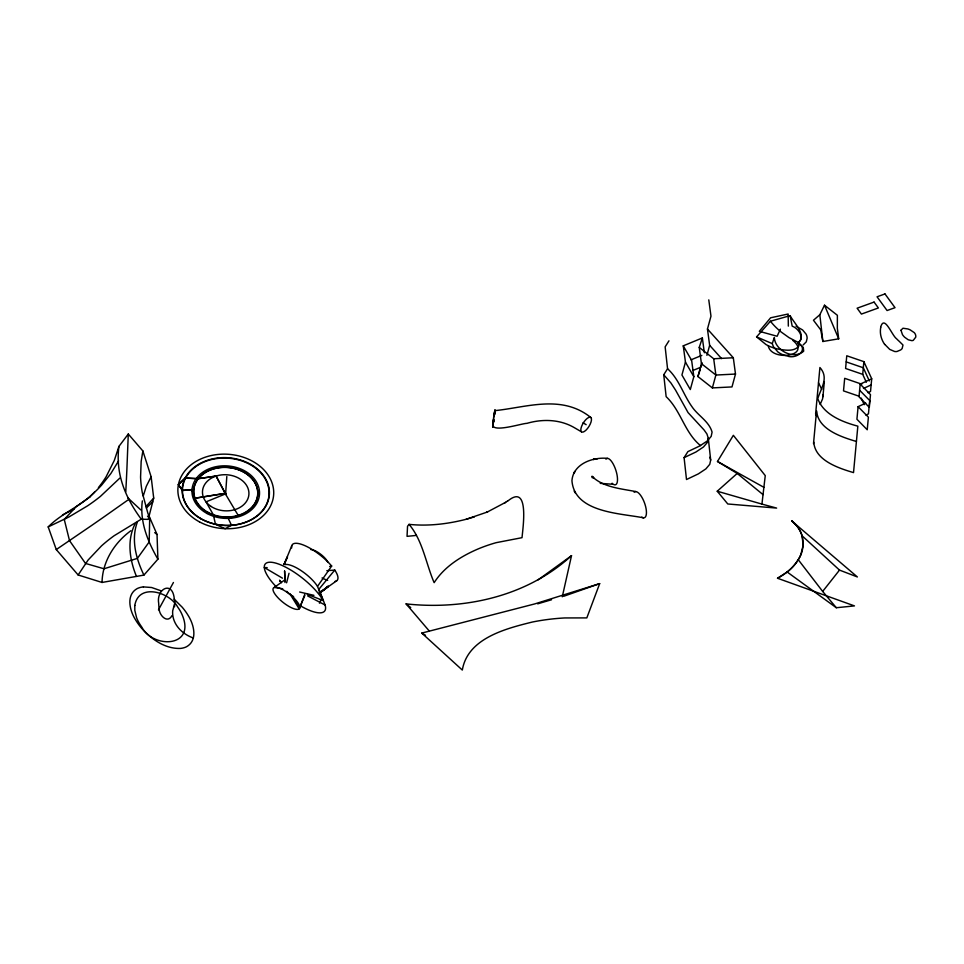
<?xml version="1.0" encoding="UTF-8"?>
<svg xmlns="http://www.w3.org/2000/svg" width="964" height="964" viewBox="0 0 964 964"><rect width="100%" height="100%" fill="white"/><g stroke="black" fill="none" stroke-linecap="round" stroke-linejoin="round"><path stroke-width="1.45" d="M141.25 519.198C125.224 497.436 115.331 473.746 118.934 446.404L128.284 434.029L142.865 450.947L151.131 476.746L153.71 498.087L148.215 519.379L141.25 519.198L114.162 535.719A91.58 39.09 -24.7 0 0 101.473 545.913L88.098 560.048L78.132 574.978L102.039 582.449L143.913 575.098L157.903 559.18L157.024 534.478L147.89 513.33L142.286 492.628A96.581 70.758 61 0 1 140.575 477.144L141.154 461.527L142.865 450.947M492.761 425.1C493.303 432.788 522.548 423.22 526.934 423.353C542.696 418.75 560.253 419.292 574.616 427.823L581.413 431.788M495.014 410.628C526.681 407.374 561.687 394.095 590.884 417.545A8.58 3.326 -58.1 0 1 585.907 430.245A8.58 3.326 -58.1 0 1 581.654 426.209A8.58 3.326 -58.1 0 1 590.884 417.545M592.113 477.626L592.089 476.192L593.704 478.192L592.402 476.746C603.585 487.374 621.178 488.712 635.915 491.592M492.676 426.353L492.7 426.992L493.098 425.534M128.284 434.029L126.886 469.456A140.816 6.856 -87.9 0 1 126.007 487.471L125.778 491.797M494.628 414.749L494.966 410.013L494.074 414.592M174.568 606.718L174.701 603.488A25.908 20.328 -78.9 0 0 174.267 598.644C172.411 580.147 156.108 589.028 158.698 603.344A25.908 20.328 -78.9 0 0 159.132 608.188C158.698 614.803 167.423 624.371 172.014 615.562M492.7 426.064L493.411 419.376M494.99 410.965L494.93 411.845M225.576 494.472L226.817 476.493M102.039 582.449C102.377 561.699 114.379 542.756 130.839 530.754M822.943 394.601L822.593 398.879L820.123 404.446M813.508 443.609L816.4 412.484M822.919 396.843L824.341 381.539M858.093 406.675L856.924 419.244L867.226 429.763L868.395 417.183L858.093 406.675L865.768 403.109M860.189 384.13L859.008 396.831L869.311 407.338L870.492 394.638L860.189 384.13L871.709 378.78L863.877 361.645L846.766 355.776L845.597 368.477L862.708 374.345L866.311 382.25M862.708 374.345L863.877 361.645M869.612 401.325L868.444 413.905L865.889 415.086M871.709 378.78L870.528 391.48L867.962 392.673M492.809 424.69L492.99 422.847M142.347 500.894C139.551 521.512 147.781 541.66 157.903 559.18M494.833 412.893L494.689 414.183M816.689 411.05C817.858 429.281 841.439 437.041 856.418 441.476M813.797 442.175C814.966 460.406 838.547 468.167 853.526 472.601L857.84 426.16C842.572 422.063 823.545 414.701 817.785 398.662C820.786 388.504 829.281 377.816 819.918 367.525L815.616 413.966L816.93 416.569M493.062 422.28L493.182 421.148M737.195 473.445L717.24 491.218L727.784 503.979L776.635 508.088L761.934 504.1L765.259 475.626L733.351 435.318L717.481 461.479L737.195 473.445L763.042 494.628M493.267 420.485L494.303 413.146M493.568 418.159L493.652 417.557M494.038 419.473L493.604 422.437M493.821 416.364L493.99 415.219M493.725 421.678L493.845 420.87M494.387 412.664L494.966 410.013M143.431 586.907A16.545 11.315 13 0 0 137.045 588.667C125.657 595.162 129.839 610.983 135.635 619.985A75.493 51.646 13 0 0 141.575 628.191C151.336 639.144 164.989 648.941 180.292 648.435A16.545 11.315 13 0 0 186.679 646.663C198.066 640.18 193.885 624.359 188.088 615.357A75.493 51.646 13 0 0 182.148 607.151L174.074 599.198M880.626 327.278C884.289 313.987 891.905 335.58 896.556 338.738A37.813 27.57 5.3 0 0 898.99 341.087L902.991 345.016L902.135 348.546A10.7 7.796 5.3 0 1 900.641 349.956L897.002 351.486A5.965 4.35 5.3 0 1 894.616 351.486L889.736 349.402L884.807 344.425M493.122 425.389L492.749 426.98M708.275 438.15L707.359 442.428L703.479 446.983L695.948 451.996L684.091 457.635L686.501 479.518L698.358 473.878L705.889 468.878L709.757 464.311L710.685 460.033L708.275 438.15L706.949 434.017L704.057 429.944L688.067 412.604L675.583 390.155L670.908 382.961L663.738 374.779L667.558 368.742L665.148 346.859L668.956 340.822M562.277 596.788L571.519 555.662L538.189 579.822M286.597 582.81L289.019 573.267M143.238 495.99L146.311 486.302L151.131 476.746M683.259 345.835L685.452 362.127L681.934 374.996L690.308 389.54L693.827 376.671L691.634 360.379L683.259 345.835L702.358 337.954L704.347 352.776M706.913 355.342L709.649 345.341L707.456 329.037L710.974 316.168L708.781 299.876M707.456 329.037L733.315 357.764L735.496 374.056L731.989 386.926L712.372 387.914L697.924 376.55L701.431 363.681L699.249 347.377L702.358 337.954M702.202 362.838L701.033 367.127L692.851 370.501M712.372 387.914L715.878 375.044L713.697 358.753L699.249 347.377M118.934 446.404L114.318 460.406L106.112 476.782A120.151 107.546 7.6 0 1 98.412 487.603M697.924 376.55L700.141 369.815M770.429 321.229A81.229 59.214 5.3 0 0 781.141 331.99L789.058 337.653L799.12 342.919L798.035 342.714C809.591 349.824 795.903 359.68 787.226 355.945A17.882 13.038 5.3 0 1 777.948 352.005L773.526 346.907L772.248 343.618L774.321 337.508C774.996 350.534 793.77 360.15 803.687 351.185L803.277 347.365L798.035 342.714C805.338 338.099 798.3 328.206 792.191 326.169L790.131 315.65L770.429 321.229L756.583 336.882L766.103 344.63A35.957 26.209 5.3 0 0 777.635 349.016C784.419 350.04 794.203 352.209 798.975 345.919L798.035 342.714C807.519 335.532 793.782 322.904 790.131 315.65M137.358 522.042C130.827 539.599 136.093 558.879 143.913 575.098M304.769 594.366L299.768 607.826L292.068 595.764M599.68 583.618L586.823 617.9L564.747 617.948A172.568 125.79 5.3 0 0 532.261 622.057C505.534 628.673 467.636 638.313 462.322 670.064L421.774 633.083L534.671 603.934L599.68 583.618L563.663 596.294M291.767 545.745L284.284 563.964M174.701 603.44L172.689 610.802A39.946 29.125 5.3 0 0 174.195 620.792C177.497 629.118 185.076 635.107 193.378 638.023M304.805 595.511L299.189 608.85A16.581 5.254 38.3 0 1 276.523 596.138A16.581 5.254 38.3 0 1 283.488 590.052A16.581 5.254 38.3 0 1 299.189 608.85L289.827 593.679M284.26 564.097L287.489 556.891L283.886 564.567M135.02 523.958C126.718 540.43 129.67 559.964 136.454 576.4M780.394 329.158L777.117 336.255L759.319 331.327L770.61 317.795L788.166 314.011L788.335 326.121M819.822 314.746L824.509 305.214L837.379 315.288L837.342 328.266L838.704 338.822L822.87 341.497L820.774 329.929L813.471 320.241L819.822 314.746L822.87 341.497M158.47 609.875L173.436 582.485M118.608 460.864L110.812 473.613L101.786 484.94A106.667 77.397 -22.6 0 1 91.496 495.05C78.265 507.389 60.913 513.945 48.2 526.922L56.274 549.564L78.132 574.978M684.091 457.635L687.898 451.61L699.756 445.958L707.287 440.958L711.167 436.403L712.083 432.113C709.046 421.268 697.888 415.641 691.875 406.579C683.163 394.324 679.03 379.081 667.558 368.742M307.347 594.354L323.121 600.536L317.505 586.389L331.676 566.037A28.655 9.086 38.3 0 0 305.359 545.853A28.655 9.086 38.3 0 0 291.694 547.926M836.318 607.73L822.666 591.426L839.499 570.098L857.37 576.954L791.721 520.922C804.072 529.863 806.603 547.962 797.879 560.253A67.082 48.899 5.3 0 1 787.106 572.038L777.55 578.267L854.466 605.898L836.318 607.73L787.154 572.001A76.301 55.623 5.3 0 1 777.526 578.255M319.433 592.715A22.63 7.182 38.3 0 0 318.951 589.197L334.761 570.073L326.832 570.688M145.974 506.546L153.71 498.087M94.568 492.062L89.435 497.4M119.825 478.108L100.413 496.4A97.015 46.634 -28.2 0 1 87.555 505.847L68.854 517.017L48.2 526.922M146.335 508.004L152.734 501.87M507.498 501.292C529.935 482.301 522.813 528.176 522.03 537.671L496.147 542.672A139.66 101.81 5.3 0 0 477.192 549.335C460.443 556.626 444.127 566.989 434.137 582.678C425.943 563.554 422.666 540.322 409.049 524.368L407.543 526.26L407.037 536.333L411.483 535.912A253.05 184.461 5.3 0 0 416.412 535.382M319.771 593.041L328.326 586.076L319.204 593.402L327.929 586.775L319.638 592.848M571.519 555.662C527.151 596.33 464.805 610.188 406.109 603.898L429.028 630.733M285.079 579.701L274.354 587.425L282.729 588.775M319.506 592.968L336.761 580.714M128.778 499.412L104.69 516.391A96.063 2.82 -34.9 0 1 91.074 525.85L56.274 549.564M89.664 497.171L76.096 506.763L64.251 519.415L69.516 540.623L85.507 563.434L103.992 568.772L137.37 558.385L149.191 541.937L149.697 518.186L147.504 516.138M504.389 503.172L507.426 501.087M505.618 502.328L486.7 512.342L487.579 511.944L466.178 519.283L474.095 516.981L473.348 517.198M803.157 344.943L806.266 341.871L807.121 338.268A15.617 11.387 5.3 0 0 806.085 334.122L802.59 329.941L796.035 326.218M62.491 514.969L74.023 509.016M863.455 388.468L871.143 384.901M690.911 359.873L701.828 355.379M466.889 519.09C448.091 523.982 428.438 526.368 409.049 524.368M329.64 566.519L331.676 566.037M600.982 483.301L600.235 483.338L612.104 484.205M713.697 358.753L733.315 357.764M735.496 374.056L715.878 375.044L701.431 363.681M143.431 586.907L151.613 587.51L161.205 590.86M607.585 458.382C593.029 456.84 573.17 463.768 571.941 480.675C574.46 512.74 620.274 513.149 643.482 517.825M267.197 567.651L264.317 567.531L282.476 578.183M299.647 592.017L313.939 595.342M717.24 491.218L761.934 504.1M846.199 361.886L863.31 367.766L869.335 380.949M861.792 384.19L844.681 378.322L843.512 390.89L859.31 396.312M756.583 336.882L772.248 343.618M307.661 595.921L325.085 604.994L318.951 589.197M717.481 461.479L763.898 487.338M421.774 633.083L425.522 635.288M583.039 422.81L586.148 424.666M792.914 340.485C812.062 356.15 771.308 361.825 768.26 345.859M406.109 603.898L410.712 607.573M154.722 532.634L157.024 534.478M791.721 520.922L792.782 521.825A42.103 30.691 5.3 0 1 802.193 535.888L839.499 570.098M127.754 497.798L140.925 510.028M700.539 445.609C684.5 432.571 680.982 410.64 666.148 396.662L663.738 374.779M859.623 390.251L869.926 400.759M593.017 477.445L593.704 478.144M709.649 345.341L721.578 358.596M280.223 581.256L281.066 582.292M802.169 535.888L803.096 545.54L800.903 554.396A63.72 46.453 5.3 0 1 798.228 559.674L822.666 591.426M279.584 580.159L281.44 582.618M574.17 491.05L575.255 492.929M685.452 362.127L693.827 376.671M818.508 382.829L821.774 389.336M861.226 398.084L864.238 404.675M824.509 305.214L838.704 338.822M709.793 457.285L710.685 460.033M284.621 571.134L285.007 581.461M284.609 571.025L285.007 582.521M537.695 603.85A722.41 526.609 5.3 0 1 551.541 599.765M310.914 549.601A11.737 3.723 38.3 0 1 320.373 553.987A11.737 3.723 38.3 0 1 327.929 562.41M293.61 596.571A7.387 2.338 38.3 0 1 286.778 591.306M325.085 604.994A37.885 12.014 38.3 0 1 300.431 605.826M276.355 586.907A37.885 12.014 38.3 0 1 276.126 563.217A37.885 12.014 38.3 0 1 323.121 600.536M285.103 564.591A22.63 7.182 38.3 0 1 301.383 570.796A22.63 7.182 38.3 0 1 317.505 586.389M334.761 570.073A28.655 9.086 38.3 0 1 334.894 581.473M327.652 580.376A28.655 9.086 38.3 0 1 322.048 577.954M284.898 581.292A12.604 4.001 38.3 0 1 284.838 580.388M281.319 582.533A28.956 9.182 38.3 0 1 279.837 580.81M320.494 599.475A28.956 9.182 38.3 0 1 319.409 603.175M605.946 459.201A13.833 4.832 71.9 0 1 616.526 472.577A13.833 4.832 71.9 0 1 612.08 483.229M634.167 492.267A13.833 5.133 70.1 0 1 645.121 504.738A13.833 5.133 70.1 0 1 641.747 517.126M884.675 344.473A38.873 28.342 5.3 0 1 880.759 327.302M798.228 559.686A67.01 48.851 5.3 0 1 787.154 572.001M900.979 330.254L902.473 334.629A19.244 14.026 5.3 0 0 904.726 337.292L908.233 339.774L911.775 340.641A3.639 2.651 5.3 0 0 913.269 340.352L915.74 337.171A8.965 6.531 5.3 0 0 914.294 332.652L910.076 329.821A19.015 13.858 5.3 0 0 907.847 328.953L902.943 328.23L900.979 330.254M134.803 605.464L134.803 610.32L136.599 617.719A56.575 41.235 5.3 0 0 141.575 626.757C152.83 648.772 195.029 647.543 182.69 616.117A56.575 41.235 5.3 0 0 177.713 607.079C169.628 592.017 138.551 582.63 134.803 605.464M225.094 493.508L226.203 493.628L225.215 493.279L216.129 476.059L198.235 478.674L185.136 478.096L178.388 484.591L182.461 490.435L192.017 489.64L194.74 498.28L225.178 493.315L216.081 476.071L198.198 478.71L185.172 478.036L178.376 484.663L182.461 490.507L192.017 489.579L194.728 498.231L225.094 493.46M574.231 472.589L573.749 473.481L574.881 471.408L574.231 472.589M231.505 525.296L225.166 528.706L215.478 524.271L213.309 514.704L206.019 501.87L225.407 493.942L238.397 515.752L228.275 518.391L231.505 525.296M884.976 293.936L877.047 296.792L887.085 310.529L895.026 307.673L884.976 293.936M874.071 302.081L857.116 308.203L861.418 314.083L878.373 307.962L874.071 302.081M593.957 459.346L593.282 459.491L597.21 458.768L593.957 459.346M206.766 512.113A32.186 24.98 3.9 0 0 257.689 495.978A32.186 24.98 3.9 0 0 212.707 469.203A32.186 24.98 3.9 0 0 206.766 512.113M211.128 506.474A23.269 18.063 3.9 0 0 248.664 496.183A23.269 18.063 3.9 0 0 217.298 475.71A23.269 18.063 3.9 0 0 211.128 506.474M208.188 512.426A32.017 24.859 3.9 0 0 257.677 494.424A32.017 24.859 3.9 0 0 211.369 469.504A32.017 24.859 3.9 0 0 208.188 512.426M200.476 518.524A43.681 33.909 3.9 0 0 269.221 495.978A43.681 33.909 3.9 0 0 207.646 460.202A43.681 33.909 3.9 0 0 200.476 518.524M199.44 521.861A47.983 37.247 3.9 0 0 273.643 494.93A47.983 37.247 3.9 0 0 204.296 457.538A47.983 37.247 3.9 0 0 199.44 521.861M200.741 518.548A43.356 33.656 3.9 0 0 268.896 496.038A43.356 33.656 3.9 0 0 207.67 460.647A43.356 33.656 3.9 0 0 200.741 518.548M207.115 513.535A33.824 26.257 3.9 0 0 259.473 494.628A33.824 26.257 3.9 0 0 210.646 468.191A33.824 26.257 3.9 0 0 207.115 513.535"/></g></svg>
